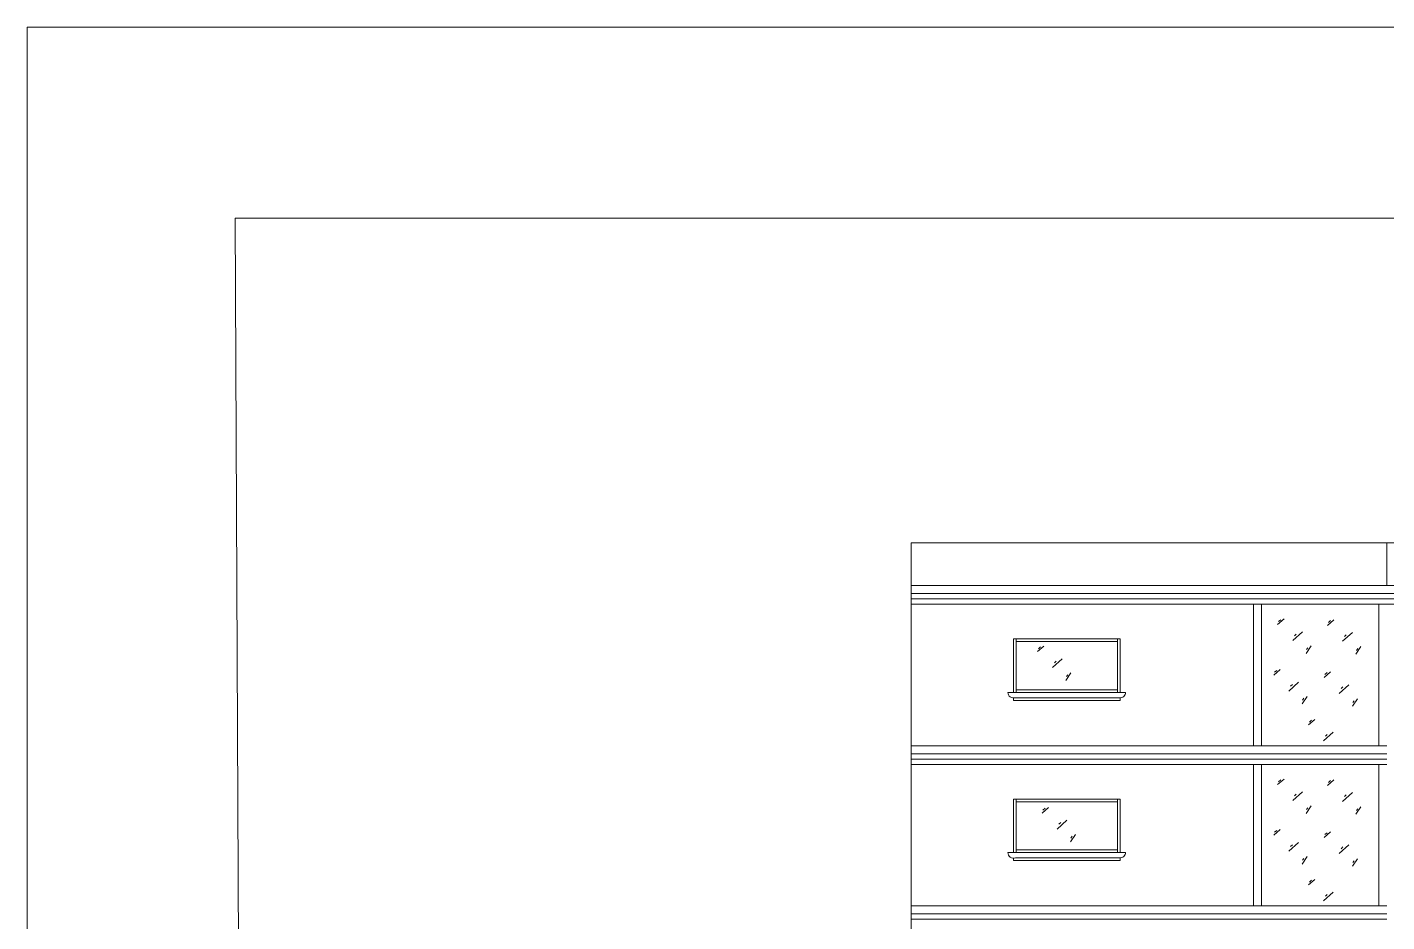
# Model space of a CAD drawing. Header units: millimetres. Extents: x -10 to 320, y -26 to 94.
# Drawn here: x -10.06 to 15.44, y 33.32 to 50.08 of the extents above; entities that cross this region are included whole.
import ezdxf

# ---------------------------------------------------------------- set-up
doc = ezdxf.new("R2010")
doc.units = ezdxf.units.MM
doc.header["$LTSCALE"] = 0.05

msp = doc.modelspace()

# ---------------------------------------------------------------- linework, layer by layer
at = {"lineweight": 13, "ltscale": 0.13}
for p, q in [((6.517, 40.417), (31.936, 40.417)), ((6.517, 40.417), (6.517, 23.967)), ((15.436, 39.617), (15.436, 40.417)), ((6.517, 39.617), (15.436, 39.617)), ((6.517, 39.617), (15.616, 39.617)), ((6.517, 39.617), (15.616, 39.617)), ((6.517, 39.467), (15.616, 39.467)), ((6.517, 39.367), (15.616, 39.367)), ((6.517, 39.267), (15.616, 39.267)), ((12.936, 39.267), (12.936, 36.617)), ((13.086, 39.267), (13.086, 36.617)), ((15.286, 36.617), (15.286, 39.267)), ((13.51, 38.992), (13.389, 38.888)), ((13.447, 38.977), (13.407, 38.942)), ((13.855, 38.753), (13.671, 38.589)), ((14.446, 38.977), (14.324, 38.873)), ((14.382, 38.962), (14.343, 38.927)), ((8.436, 38.617), (10.436, 38.617)), ((8.436, 38.617), (8.436, 37.617)), ((8.436, 38.617), (10.436, 38.617)), ((8.436, 38.617), (8.436, 37.617)), ((8.486, 38.617), (8.486, 37.617)), ((8.486, 38.617), (8.486, 37.617)), ((8.486, 38.567), (10.386, 38.567)), ((8.486, 38.567), (10.386, 38.567)), ((10.386, 38.617), (10.386, 37.617)), ((10.386, 38.617), (10.386, 37.617)), ((10.436, 38.617), (10.436, 37.617)), ((10.436, 38.617), (10.436, 37.617)), ((13.739, 38.71), (13.708, 38.678)), ((14.79, 38.738), (14.606, 38.574)), ((14.675, 38.695), (14.643, 38.663)), ((9.007, 38.485), (8.886, 38.381)), ((8.943, 38.47), (8.904, 38.435)), ((9.351, 38.246), (9.168, 38.082)), ((14.017, 38.489), (13.923, 38.348)), ((13.956, 38.453), (13.932, 38.419)), ((14.952, 38.474), (14.858, 38.333)), ((14.892, 38.437), (14.867, 38.404)), ((9.236, 38.203), (9.204, 38.172)), ((13.436, 38.044), (13.315, 37.94)), ((13.372, 38.029), (13.333, 37.994)), ((14.381, 38.001), (14.259, 37.896)), ((9.514, 37.982), (9.42, 37.841)), ((9.453, 37.946), (9.429, 37.912)), ((13.78, 37.805), (13.597, 37.641)), ((13.665, 37.762), (13.633, 37.73)), ((14.317, 37.986), (14.277, 37.951)), ((14.725, 37.761), (14.541, 37.598)), ((8.33, 37.617), (10.537, 37.617)), ((8.436, 37.617), (10.436, 37.617)), ((8.436, 37.467), (8.436, 37.511)), ((8.471, 37.517), (10.436, 37.517)), ((8.486, 37.667), (10.386, 37.667)), ((8.486, 37.667), (10.386, 37.667)), ((10.436, 37.467), (10.436, 37.517)), ((13.943, 37.541), (13.849, 37.4)), ((13.882, 37.505), (13.858, 37.471)), ((14.61, 37.719), (14.578, 37.687)), ((14.887, 37.498), (14.793, 37.357)), ((8.436, 37.467), (10.436, 37.467)), ((14.827, 37.461), (14.802, 37.428)), ((14.087, 37.111), (13.966, 37.007)), ((14.024, 37.096), (13.984, 37.061)), ((14.432, 36.872), (14.248, 36.708)), ((14.316, 36.829), (14.285, 36.797)), ((6.517, 36.617), (12.936, 36.617)), ((6.517, 36.617), (15.436, 36.617)), ((6.517, 36.617), (15.436, 36.617)), ((6.517, 36.467), (15.436, 36.467)), ((6.517, 36.367), (15.436, 36.367)), ((6.517, 36.267), (15.436, 36.267)), ((12.936, 36.267), (12.936, 33.617)), ((13.086, 36.267), (13.086, 33.617)), ((15.286, 33.617), (15.286, 36.267)), ((13.51, 35.992), (13.389, 35.888)), ((13.447, 35.977), (13.407, 35.942)), ((14.446, 35.977), (14.324, 35.873)), ((14.382, 35.962), (14.343, 35.927)), ((13.855, 35.753), (13.671, 35.589)), ((13.739, 35.71), (13.708, 35.678)), ((14.79, 35.738), (14.606, 35.574)), ((14.675, 35.695), (14.643, 35.663)), ((8.436, 35.617), (10.436, 35.617)), ((8.436, 35.617), (8.436, 34.617)), ((8.486, 35.617), (8.486, 34.617)), ((8.486, 35.567), (10.386, 35.567)), ((9.092, 35.459), (8.971, 35.355)), ((9.029, 35.444), (8.989, 35.409)), ((10.386, 35.617), (10.386, 34.617)), ((10.436, 35.617), (10.436, 34.617)), ((14.017, 35.489), (13.923, 35.348)), ((13.956, 35.453), (13.932, 35.419)), ((14.952, 35.474), (14.858, 35.333)), ((9.437, 35.22), (9.253, 35.056)), ((14.892, 35.437), (14.867, 35.404)), ((9.321, 35.177), (9.289, 35.146)), ((9.599, 34.956), (9.505, 34.815)), ((13.436, 35.044), (13.315, 34.94)), ((13.372, 35.029), (13.333, 34.994)), ((14.381, 35.001), (14.259, 34.896)), ((14.317, 34.986), (14.277, 34.951)), ((9.538, 34.92), (9.514, 34.886)), ((13.78, 34.805), (13.597, 34.641)), ((13.665, 34.762), (13.633, 34.73)), ((14.725, 34.761), (14.541, 34.598)), ((14.61, 34.719), (14.578, 34.687)), ((8.33, 34.617), (10.537, 34.617)), ((8.436, 34.467), (8.436, 34.511)), ((8.436, 34.467), (10.436, 34.467)), ((8.471, 34.517), (10.436, 34.517)), ((8.486, 34.667), (10.386, 34.667)), ((10.436, 34.467), (10.436, 34.517)), ((13.943, 34.541), (13.849, 34.4)), ((13.882, 34.505), (13.858, 34.471)), ((14.887, 34.498), (14.793, 34.357)), ((14.827, 34.461), (14.802, 34.428)), ((14.087, 34.111), (13.966, 34.007)), ((14.024, 34.096), (13.984, 34.061)), ((14.432, 33.872), (14.248, 33.708)), ((14.316, 33.829), (14.285, 33.797)), ((6.517, 33.617), (15.436, 33.617)), ((6.517, 33.617), (12.936, 33.617)), ((6.517, 33.617), (15.436, 33.617)), ((6.517, 33.467), (15.436, 33.467)), ((6.517, 33.367), (15.436, 33.367))]:
    msp.add_line(p, q, dxfattribs=at)
for points in [[(-10.059, 50.083), (44.387, 50.083), (44.387, -20.306), (-10.059, -20.306)], [(-6.156, 46.506), (40.336, 46.506), (40.619, -16.488), (-5.874, -16.488)]]:
    msp.add_lwpolyline(points, close=True, dxfattribs=at)
for centre, radius, start, end in [((8.436, 37.617), 0.106, 180, 289.3553), ((10.436, 37.617), 0.101, 262.2487, 0), ((8.436, 34.617), 0.106, 180, 289.3553), ((10.436, 34.617), 0.101, 262.2487, 0)]:
    msp.add_arc(centre, radius, start, end, dxfattribs=at)

doc.saveas('drawing.dxf')
